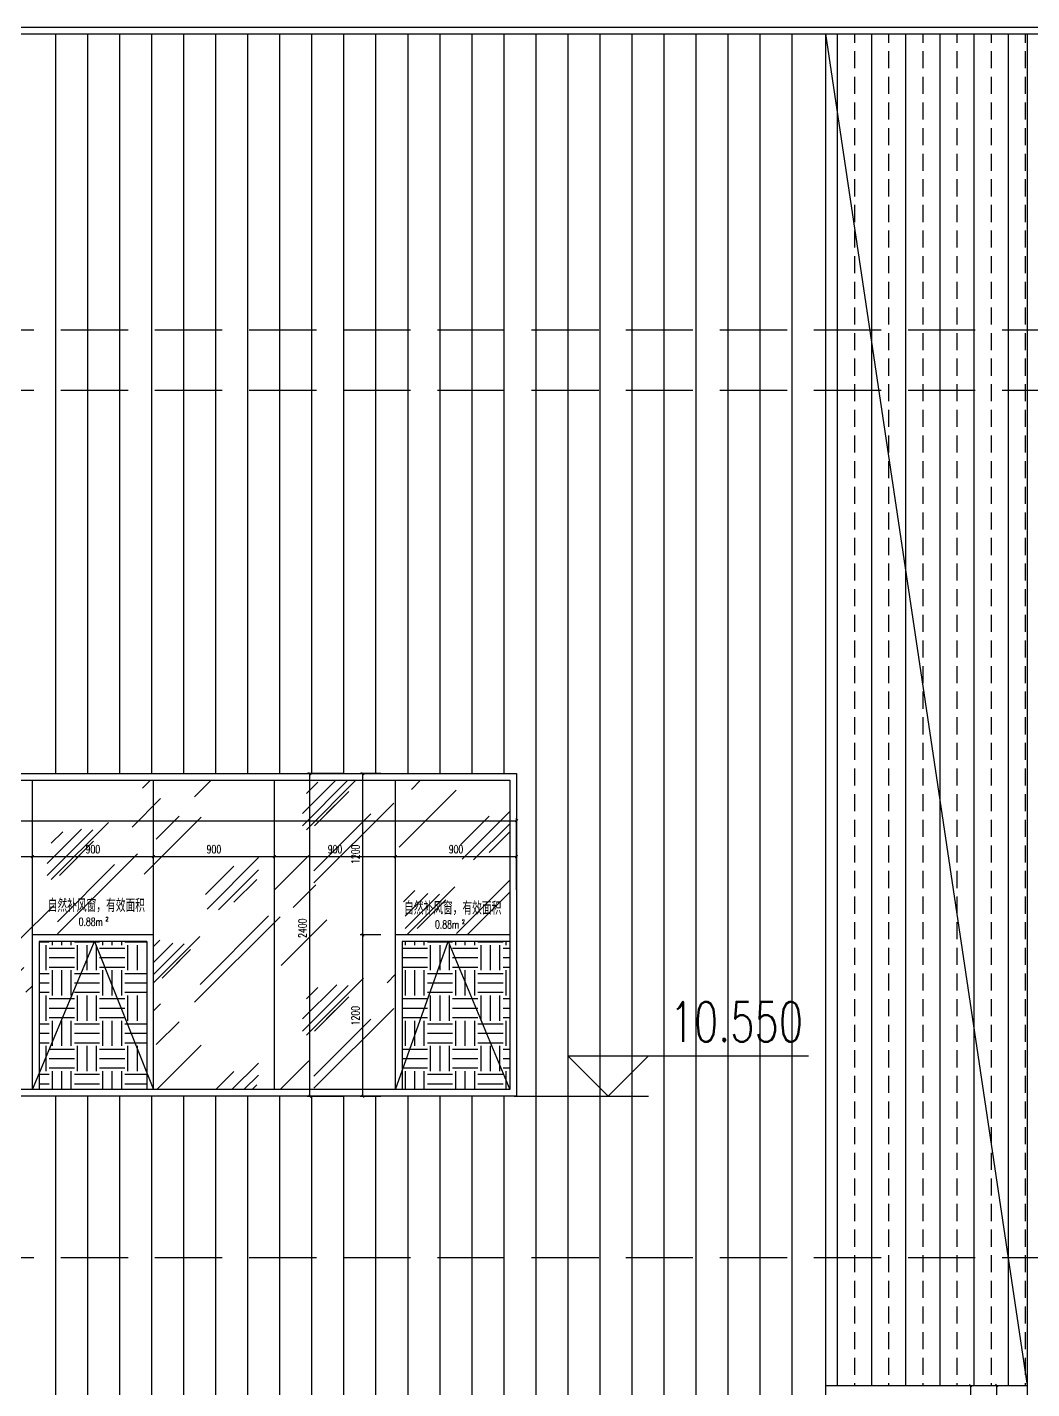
# Model space of a CAD drawing. Extents: x -2377130 to 293730, y -2 to 754590.
# Drawn here: x -165538 to -158069, y 525612 to 535737 of the extents above; entities that cross this region are included whole.
import ezdxf

# ---------------------------------------------------------------- set-up
doc = ezdxf.new("R2010")
doc.units = 0
doc.header["$LTSCALE"] = 1000
doc.header["$MEASUREMENT"] = 0
doc.linetypes.add('__DASH', pattern=[0.35, 0.25, -0.1])
doc.linetypes.add('DOTE', pattern=[2.42, 2, -0.2, 0.02, -0.2])
doc.layers.get('Defpoints').update_dxf_attribs({"color": 210})
for name, color, linetype in [('A-AXIS-DOTE', 14, 'DOTE'), ('A-HATCH-2', 251, 'Continuous'), ('A-LIN-V', 9, 'Continuous'), ('A-WINDOW', 140, 'Continuous'), ('A-门窗表显示尺寸', 160, 'Continuous'), ('AS-WALL', 40, 'Continuous'), ('DIM_ELEV', 3, 'Continuous'), ('PUB_TEXT', 7, 'Continuous'), ('SPACE_HATCH', 8, 'Continuous'), ('参考线', 8, 'Continuous')]:
    doc.layers.add(name, color=color, linetype=linetype)
doc.layers.add('A-WALL-HATCH', color=8, linetype='Continuous', lineweight=13)
doc.layers.add('A-加建区域', color=47, linetype='Continuous', plot=False)
doc.styles.add('_TCH_DIM', font='SIMPLEX', dxfattribs={"bigfont": 'GBCBIG'})
doc.styles.add('_TCH_DIM_T3', font='SIMPLEX', dxfattribs={"width": 0.705882, "bigfont": 'GBCBIG'})
doc.styles.add('_TCH_SPACE', font='SIMPLEX', dxfattribs={"height": 5, "bigfont": 'GBCBIG'})
doc.styles.add('A-DIM_T3', font='SIMPLEX', dxfattribs={"width": 0.705882, "bigfont": 'GBCBIG'})
doc.dimstyles.new('_TCH_ARCH&&20', dxfattribs={"dimtxt": 59.5, "dimasz": 20, "dimexe": 20, "dimexo": 20, "dimgap": 25.25, "dimtad": 1, "dimdec": 0, "dimzin": 0, "dimdsep": 46, "dimtxsty": '_TCH_DIM_T3', "dimblk": 'ARCHTICK', "dimcen": 0.09, "dimclrt": 7, "dimazin": 2, "dimtfac": 1, "dimtdec": 0, "dimtix": 1, "dimtmove": 2, "dimatfit": 3, "dimfxl": 0, "dimtolj": 1, "dimtzin": 0, "dimarcsym": 0})
doc.dimstyles.new('A-DIM&&20', dxfattribs={"dimtxt": 59.5, "dimasz": 20, "dimexe": 20, "dimexo": 20, "dimgap": 25.25, "dimtad": 1, "dimdec": 0, "dimzin": 0, "dimdsep": 46, "dimtxsty": 'A-DIM_T3', "dimblk": 'ARCHTICK', "dimcen": 0.09, "dimclrt": 7, "dimazin": 2, "dimtfac": 1, "dimtdec": 0, "dimtix": 1, "dimtmove": 2, "dimatfit": 3, "dimfxl": 0, "dimtolj": 1, "dimtzin": 0, "dimarcsym": 0})
pattern_1 = [(0, (-0.27, -13501.94), (187.5, 187.5), [187.5, -187.5]), (0, (-0.27, -13431.63), (187.5, 187.5), [187.5, -187.5]), (0, (-0.27, -13361.31), (187.5, 187.5), [187.5, -187.5]), (90, (23.17, -13337.88), (-187.5, 187.5), [187.5, -187.5]), (90, (93.48, -13337.88), (-187.5, 187.5), [187.5, -187.5]), (90, (163.8, -13337.88), (-187.5, 187.5), [187.5, -187.5])]

# ---------------------------------------------------------------- blocks, each defined once
blk = doc.blocks.new('_ArchTick')
at = {"color": 0, "linetype": 'ByBlock', "const_width": 0.4}
blk.add_lwpolyline([(-0.5, -0.5), (0.5, 0.5)], dxfattribs=at)
blk = doc.blocks.new('*D1247')
at = {"layer": 'A-门窗表显示尺寸', "color": 0, "lineweight": -2}
for p, q in [((-158673, 525637), (-158503, 525637)), ((-158523, 524537), (-158523, 525637)), ((-158673, 524537), (-158503, 524537))]:
    blk.add_line(p, q, dxfattribs=at)
at = {"layer": 'Defpoints', "color": 0}
for p in [(-158693, 525637), (-158523, 525637), (-158693, 524537)]:
    blk.add_point(p, dxfattribs=at)
at = {"layer": 'A-门窗表显示尺寸', "color": 0, "lineweight": -2, "xscale": 20, "yscale": 20, "zscale": 20}
for p, rotation in [((-158523, 525637), 90), ((-158523, 524537), 270)]:
    blk.add_blockref('_ArchTick', p, dxfattribs=dict(at, rotation=rotation))
at = {"layer": 'A-门窗表显示尺寸', "color": 7, "insert": (-158578, 525087), "char_height": 59.5, "attachment_point": 5, "rotation": 90, "style": '_TCH_DIM_T3'}
blk.add_mtext('\\A1;1100', dxfattribs=at)
blk = doc.blocks.new('*D1248')
at = {"layer": 'A-门窗表显示尺寸', "color": 0, "lineweight": -2}
for p, q in [((-158653, 525637), (-158309, 525637)), ((-158329, 517237), (-158329, 525637)), ((-158653, 517237), (-158309, 517237))]:
    blk.add_line(p, q, dxfattribs=at)
at = {"layer": 'Defpoints', "color": 0}
for p in [(-158673, 525637), (-158329, 525637), (-158673, 517237)]:
    blk.add_point(p, dxfattribs=at)
at = {"layer": 'A-门窗表显示尺寸', "color": 0, "lineweight": -2, "xscale": 20, "yscale": 20, "zscale": 20}
for p, rotation in [((-158329, 525637), 90), ((-158329, 517237), 270)]:
    blk.add_blockref('_ArchTick', p, dxfattribs=dict(at, rotation=rotation))
at = {"layer": 'A-门窗表显示尺寸', "color": 7, "insert": (-158384, 521437), "char_height": 59.5, "attachment_point": 5, "rotation": 90, "style": '_TCH_DIM_T3'}
blk.add_mtext('\\A1;8400', dxfattribs=at)
blk = doc.blocks.new('*D1424')
at = {"layer": 'A-门窗表显示尺寸', "color": 0, "lineweight": -2}
for p, q in [((-182800, 529589), (-182800, 529856)), ((-161900, 529589), (-161900, 529856)), ((-182800, 529836), (-161900, 529836))]:
    blk.add_line(p, q, dxfattribs=at)
at = {"layer": 'Defpoints', "color": 0}
for p in [(-161900, 529836), (-182800, 529569), (-161900, 529569)]:
    blk.add_point(p, dxfattribs=at)
at = {"layer": 'A-门窗表显示尺寸', "color": 0, "lineweight": -2, "xscale": 20, "yscale": 20, "zscale": 20, "rotation": 180}
blk.add_blockref('_ArchTick', (-182800, 529836), dxfattribs=at)
at = {"layer": 'A-门窗表显示尺寸', "color": 0, "lineweight": -2, "xscale": 20, "yscale": 20, "zscale": 20}
blk.add_blockref('_ArchTick', (-161900, 529836), dxfattribs=at)
at = {"layer": 'A-门窗表显示尺寸', "color": 7, "insert": (-172350, 529891), "char_height": 59.5, "attachment_point": 5, "style": 'A-DIM_T3'}
blk.add_mtext('\\A1;20900', dxfattribs=at)
blk = doc.blocks.new('*D1425')
at = {"layer": 'A-门窗表显示尺寸', "color": 0, "lineweight": -2}
for p, q in [((-162910, 528987), (-163063, 528987)), ((-163043, 527787), (-163043, 528987)), ((-162910, 527787), (-163063, 527787))]:
    blk.add_line(p, q, dxfattribs=at)
at = {"layer": 'Defpoints', "color": 0}
for p in [(-163043, 528987), (-162890, 528987), (-162890, 527787)]:
    blk.add_point(p, dxfattribs=at)
at = {"layer": 'A-门窗表显示尺寸', "color": 0, "lineweight": -2, "xscale": 20, "yscale": 20, "zscale": 20}
for p, rotation in [((-163043, 528987), 90), ((-163043, 527787), 270)]:
    blk.add_blockref('_ArchTick', p, dxfattribs=dict(at, rotation=rotation))
at = {"layer": 'A-门窗表显示尺寸', "color": 7, "insert": (-163098, 528387), "char_height": 59.5, "attachment_point": 5, "rotation": 90, "style": 'A-DIM_T3'}
blk.add_mtext('\\A1;1200', dxfattribs=at)
blk = doc.blocks.new('*D1426')
at = {"layer": 'A-门窗表显示尺寸', "color": 0, "lineweight": -2}
for p, q in [((-162910, 530187), (-163063, 530187)), ((-163043, 528987), (-163043, 530187)), ((-162910, 528987), (-163063, 528987))]:
    blk.add_line(p, q, dxfattribs=at)
at = {"layer": 'Defpoints', "color": 0}
for p in [(-163043, 530187), (-162890, 530187), (-162890, 528987)]:
    blk.add_point(p, dxfattribs=at)
at = {"layer": 'A-门窗表显示尺寸', "color": 0, "lineweight": -2, "xscale": 20, "yscale": 20, "zscale": 20}
for p, rotation in [((-163043, 530187), 90), ((-163043, 528987), 270)]:
    blk.add_blockref('_ArchTick', p, dxfattribs=dict(at, rotation=rotation))
at = {"layer": 'A-门窗表显示尺寸', "color": 7, "insert": (-163098, 529587), "char_height": 59.5, "attachment_point": 5, "rotation": 90, "style": 'A-DIM_T3'}
blk.add_mtext('\\A1;1200', dxfattribs=at)
blk = doc.blocks.new('*D1427')
at = {"layer": 'A-门窗表显示尺寸', "color": 0, "lineweight": -2}
for p, q in [((-162800, 529323), (-162800, 529590)), ((-162800, 529570), (-161900, 529570)), ((-161900, 529323), (-161900, 529590))]:
    blk.add_line(p, q, dxfattribs=at)
at = {"layer": 'Defpoints', "color": 0}
for p in [(-161900, 529570), (-162800, 529303), (-161900, 529303)]:
    blk.add_point(p, dxfattribs=at)
at = {"layer": 'A-门窗表显示尺寸', "color": 0, "lineweight": -2, "xscale": 20, "yscale": 20, "zscale": 20, "rotation": 180}
blk.add_blockref('_ArchTick', (-162800, 529570), dxfattribs=at)
at = {"layer": 'A-门窗表显示尺寸', "color": 0, "lineweight": -2, "xscale": 20, "yscale": 20, "zscale": 20}
blk.add_blockref('_ArchTick', (-161900, 529570), dxfattribs=at)
at = {"layer": 'A-门窗表显示尺寸', "color": 7, "insert": (-162350, 529625), "char_height": 59.5, "attachment_point": 5, "style": 'A-DIM_T3'}
blk.add_mtext('\\A1;900', dxfattribs=at)
blk = doc.blocks.new('*D1428')
at = {"layer": 'A-门窗表显示尺寸', "color": 0, "lineweight": -2}
for p, q in [((-163700, 529323), (-163700, 529590)), ((-163700, 529570), (-162800, 529570)), ((-162800, 529323), (-162800, 529590))]:
    blk.add_line(p, q, dxfattribs=at)
at = {"layer": 'Defpoints', "color": 0}
for p in [(-162800, 529570), (-163700, 529303), (-162800, 529303)]:
    blk.add_point(p, dxfattribs=at)
at = {"layer": 'A-门窗表显示尺寸', "color": 0, "lineweight": -2, "xscale": 20, "yscale": 20, "zscale": 20, "rotation": 180}
blk.add_blockref('_ArchTick', (-163700, 529570), dxfattribs=at)
at = {"layer": 'A-门窗表显示尺寸', "color": 0, "lineweight": -2, "xscale": 20, "yscale": 20, "zscale": 20}
blk.add_blockref('_ArchTick', (-162800, 529570), dxfattribs=at)
at = {"layer": 'A-门窗表显示尺寸', "color": 7, "insert": (-163250, 529625), "char_height": 59.5, "attachment_point": 5, "style": 'A-DIM_T3'}
blk.add_mtext('\\A1;900', dxfattribs=at)
blk = doc.blocks.new('*D1429')
at = {"layer": 'A-门窗表显示尺寸', "color": 0, "lineweight": -2}
for p, q in [((-164600, 529323), (-164600, 529590)), ((-164600, 529570), (-163700, 529570)), ((-163700, 529323), (-163700, 529590))]:
    blk.add_line(p, q, dxfattribs=at)
at = {"layer": 'Defpoints', "color": 0}
for p in [(-163700, 529570), (-164600, 529303), (-163700, 529303)]:
    blk.add_point(p, dxfattribs=at)
at = {"layer": 'A-门窗表显示尺寸', "color": 0, "lineweight": -2, "xscale": 20, "yscale": 20, "zscale": 20, "rotation": 180}
blk.add_blockref('_ArchTick', (-164600, 529570), dxfattribs=at)
at = {"layer": 'A-门窗表显示尺寸', "color": 0, "lineweight": -2, "xscale": 20, "yscale": 20, "zscale": 20}
blk.add_blockref('_ArchTick', (-163700, 529570), dxfattribs=at)
at = {"layer": 'A-门窗表显示尺寸', "color": 7, "insert": (-164150, 529625), "char_height": 59.5, "attachment_point": 5, "style": 'A-DIM_T3'}
blk.add_mtext('\\A1;900', dxfattribs=at)
blk = doc.blocks.new('*D1430')
at = {"layer": 'A-门窗表显示尺寸', "color": 0, "lineweight": -2}
for p, q in [((-165500, 529323), (-165500, 529590)), ((-165500, 529570), (-164600, 529570)), ((-164600, 529323), (-164600, 529590))]:
    blk.add_line(p, q, dxfattribs=at)
at = {"layer": 'Defpoints', "color": 0}
for p in [(-164600, 529570), (-165500, 529303), (-164600, 529303)]:
    blk.add_point(p, dxfattribs=at)
at = {"layer": 'A-门窗表显示尺寸', "color": 0, "lineweight": -2, "xscale": 20, "yscale": 20, "zscale": 20, "rotation": 180}
blk.add_blockref('_ArchTick', (-165500, 529570), dxfattribs=at)
at = {"layer": 'A-门窗表显示尺寸', "color": 0, "lineweight": -2, "xscale": 20, "yscale": 20, "zscale": 20}
blk.add_blockref('_ArchTick', (-164600, 529570), dxfattribs=at)
at = {"layer": 'A-门窗表显示尺寸', "color": 7, "insert": (-165050, 529625), "char_height": 59.5, "attachment_point": 5, "style": 'A-DIM_T3'}
blk.add_mtext('\\A1;900', dxfattribs=at)
blk = doc.blocks.new('*D1431')
at = {"layer": 'A-门窗表显示尺寸', "color": 0, "lineweight": -2}
for p, q in [((-166400, 529323), (-166400, 529590)), ((-166400, 529570), (-165500, 529570)), ((-165500, 529323), (-165500, 529590))]:
    blk.add_line(p, q, dxfattribs=at)
at = {"layer": 'Defpoints', "color": 0}
for p in [(-165500, 529570), (-166400, 529303), (-165500, 529303)]:
    blk.add_point(p, dxfattribs=at)
at = {"layer": 'A-门窗表显示尺寸', "color": 0, "lineweight": -2, "xscale": 20, "yscale": 20, "zscale": 20, "rotation": 180}
blk.add_blockref('_ArchTick', (-166400, 529570), dxfattribs=at)
at = {"layer": 'A-门窗表显示尺寸', "color": 0, "lineweight": -2, "xscale": 20, "yscale": 20, "zscale": 20}
blk.add_blockref('_ArchTick', (-165500, 529570), dxfattribs=at)
at = {"layer": 'A-门窗表显示尺寸', "color": 7, "insert": (-165950, 529625), "char_height": 59.5, "attachment_point": 5, "style": 'A-DIM_T3'}
blk.add_mtext('\\A1;900', dxfattribs=at)
blk = doc.blocks.new('*D1423')
at = {"layer": 'A-门窗表显示尺寸', "color": 0, "lineweight": -2}
for p, q in [((-163190, 530187), (-163457, 530187)), ((-163437, 527787), (-163437, 530187)), ((-163190, 527787), (-163457, 527787))]:
    blk.add_line(p, q, dxfattribs=at)
at = {"layer": 'Defpoints', "color": 0}
for p in [(-163437, 530187), (-163170, 530187), (-163170, 527787)]:
    blk.add_point(p, dxfattribs=at)
at = {"layer": 'A-门窗表显示尺寸', "color": 0, "lineweight": -2, "xscale": 20, "yscale": 20, "zscale": 20}
for p, rotation in [((-163437, 530187), 90), ((-163437, 527787), 270)]:
    blk.add_blockref('_ArchTick', p, dxfattribs=dict(at, rotation=rotation))
at = {"layer": 'A-门窗表显示尺寸', "color": 7, "insert": (-163492, 529037), "char_height": 59.5, "attachment_point": 5, "rotation": 90, "style": 'A-DIM_T3'}
blk.add_mtext('\\A1;2400', dxfattribs=at)

msp = doc.modelspace()

# ---------------------------------------------------------------- linework, layer by layer
at = {"layer": 'A-AXIS-DOTE', "color": 8, "linetype": '__DASH', "ltscale": 2}
for p, q in [((-252788.4, 535737.5), (-54309.8, 535737.5)), ((-252788.4, 533487.5), (-54309.8, 533487.5)), ((-252788.4, 533037.5), (-54309.8, 533037.5))]:
    msp.add_line(p, q, dxfattribs=at)
at = {"layer": 'A-HATCH-2', "color": 8, "linetype": 'Continuous'}
for p, q in [((-165326.2, 519637.5), (-165326.2, 535689.1)), ((-165088.1, 519637.5), (-165088.1, 535689.1)), ((-164850, 519637.5), (-164850, 535689)), ((-164611.9, 519637.5), (-164611.9, 535688.9)), ((-164373.7, 519637.5), (-164373.7, 535688.8)), ((-164135.6, 519637.5), (-164135.6, 535688.8)), ((-163897.5, 519637.5), (-163897.5, 535688.7)), ((-163659.4, 519637.5), (-163659.4, 535688.6)), ((-163421.2, 519637.5), (-163421.2, 535688.6)), ((-163183.1, 519637.5), (-163183.1, 535688.5)), ((-162945, 519637.5), (-162945, 535688.4)), ((-162706.9, 519637.5), (-162706.9, 535688.3)), ((-162468.7, 519637.5), (-162468.7, 535688.3)), ((-162230.6, 519637.5), (-162230.6, 535688.2)), ((-161992.5, 519637.5), (-161992.5, 535688.1)), ((-161754.4, 517237.5), (-161754.4, 535688.1)), ((-161516.2, 517237.5), (-161516.2, 535688)), ((-161278.1, 517237.5), (-161278.1, 535687.9)), ((-161040, 517237.5), (-161040, 535687.9)), ((-160801.9, 517237.5), (-160801.9, 535687.8)), ((-160563.7, 517237.5), (-160563.7, 535687.7)), ((-160325.6, 517237.5), (-160325.6, 535687.6)), ((-160087.5, 517237.5), (-160087.5, 535687.6)), ((-159849.4, 517237.5), (-159849.4, 535687.5)), ((-159512, 525637.5), (-159512, 535687.5)), ((-159385, 535622.5), (-159385, 535687.5)), ((-159258, 525637.5), (-159258, 535687.5)), ((-159131, 535622.5), (-159131, 535687.5)), ((-159004, 525637.5), (-159004, 535687.5)), ((-158877, 535622.5), (-158877, 535687.5)), ((-158750, 525637.5), (-158750, 535687.5)), ((-158623, 535622.5), (-158623, 535687.5)), ((-158496, 525637.5), (-158496, 535687.5)), ((-158369, 535622.5), (-158369, 535687.5)), ((-158242, 525637.5), (-158242, 535687.5)), ((-158115, 535622.5), (-158115, 535687.5)), ((-159385, 535432), (-159385, 535559)), ((-159131, 535432), (-159131, 535559)), ((-158877, 535432), (-158877, 535559)), ((-158623, 535432), (-158623, 535559)), ((-158369, 535432), (-158369, 535559)), ((-158115, 535432), (-158115, 535559)), ((-159385, 535241.5), (-159385, 535368.5)), ((-159131, 535241.5), (-159131, 535368.5)), ((-158877, 535241.5), (-158877, 535368.5)), ((-158623, 535241.5), (-158623, 535368.5)), ((-158369, 535241.5), (-158369, 535368.5)), ((-158115, 535241.5), (-158115, 535368.5)), ((-159385, 535051), (-159385, 535178)), ((-159131, 535051), (-159131, 535178)), ((-158877, 535051), (-158877, 535178)), ((-158623, 535051), (-158623, 535178)), ((-158369, 535051), (-158369, 535178)), ((-158115, 535051), (-158115, 535178)), ((-159385, 534860.5), (-159385, 534987.5)), ((-159131, 534860.5), (-159131, 534987.5)), ((-158877, 534860.5), (-158877, 534987.5)), ((-158623, 534860.5), (-158623, 534987.5)), ((-158369, 534860.5), (-158369, 534987.5)), ((-158115, 534860.5), (-158115, 534987.5)), ((-159385, 534670), (-159385, 534797)), ((-159131, 534670), (-159131, 534797)), ((-158877, 534670), (-158877, 534797)), ((-158623, 534670), (-158623, 534797)), ((-158369, 534670), (-158369, 534797)), ((-158115, 534670), (-158115, 534797)), ((-159385, 534479.5), (-159385, 534606.5)), ((-159131, 534479.5), (-159131, 534606.5)), ((-158877, 534479.5), (-158877, 534606.5)), ((-158623, 534479.5), (-158623, 534606.5)), ((-158369, 534479.5), (-158369, 534606.5)), ((-158115, 534479.5), (-158115, 534606.5)), ((-159385, 534289), (-159385, 534416)), ((-159131, 534289), (-159131, 534416)), ((-158877, 534289), (-158877, 534416)), ((-158623, 534289), (-158623, 534416)), ((-158369, 534289), (-158369, 534416)), ((-158115, 534289), (-158115, 534416)), ((-159385, 534098.5), (-159385, 534225.5)), ((-159131, 534098.5), (-159131, 534225.5)), ((-158877, 534098.5), (-158877, 534225.5)), ((-158623, 534098.5), (-158623, 534225.5)), ((-158369, 534098.5), (-158369, 534225.5)), ((-158115, 534098.5), (-158115, 534225.5)), ((-159385, 533908), (-159385, 534035)), ((-159131, 533908), (-159131, 534035)), ((-158877, 533908), (-158877, 534035)), ((-158623, 533908), (-158623, 534035)), ((-158369, 533908), (-158369, 534035)), ((-158115, 533908), (-158115, 534035)), ((-159385, 533717.5), (-159385, 533844.5)), ((-159131, 533717.5), (-159131, 533844.5)), ((-158877, 533717.5), (-158877, 533844.5)), ((-158623, 533717.5), (-158623, 533844.5)), ((-158369, 533717.5), (-158369, 533844.5)), ((-158115, 533717.5), (-158115, 533844.5)), ((-159385, 533527), (-159385, 533654)), ((-159131, 533527), (-159131, 533654)), ((-158877, 533527), (-158877, 533654)), ((-158623, 533527), (-158623, 533654)), ((-158369, 533527), (-158369, 533654)), ((-158115, 533527), (-158115, 533654)), ((-159385, 533336.5), (-159385, 533463.5)), ((-159131, 533336.5), (-159131, 533463.5)), ((-158877, 533336.5), (-158877, 533463.5)), ((-158623, 533336.5), (-158623, 533463.5)), ((-158369, 533336.5), (-158369, 533463.5)), ((-158115, 533336.5), (-158115, 533463.5)), ((-159385, 533146), (-159385, 533273)), ((-159131, 533146), (-159131, 533273)), ((-158877, 533146), (-158877, 533273)), ((-158623, 533146), (-158623, 533273)), ((-158369, 533146), (-158369, 533273)), ((-158115, 533146), (-158115, 533273)), ((-159385, 532955.5), (-159385, 533082.5)), ((-159131, 532955.5), (-159131, 533082.5)), ((-158877, 532955.5), (-158877, 533082.5)), ((-158623, 532955.5), (-158623, 533082.5)), ((-158369, 532955.5), (-158369, 533082.5)), ((-158115, 532955.5), (-158115, 533082.5)), ((-159385, 532765), (-159385, 532892)), ((-159131, 532765), (-159131, 532892)), ((-158877, 532765), (-158877, 532892)), ((-158623, 532765), (-158623, 532892)), ((-158369, 532765), (-158369, 532892)), ((-158115, 532765), (-158115, 532892)), ((-159385, 532574.5), (-159385, 532701.5)), ((-159131, 532574.5), (-159131, 532701.5)), ((-158877, 532574.5), (-158877, 532701.5)), ((-158623, 532574.5), (-158623, 532701.5)), ((-158369, 532574.5), (-158369, 532701.5)), ((-158115, 532574.5), (-158115, 532701.5)), ((-159385, 532384), (-159385, 532511)), ((-159131, 532384), (-159131, 532511)), ((-158877, 532384), (-158877, 532511)), ((-158623, 532384), (-158623, 532511)), ((-158369, 532384), (-158369, 532511)), ((-158115, 532384), (-158115, 532511)), ((-159385, 532193.5), (-159385, 532320.5)), ((-159131, 532193.5), (-159131, 532320.5)), ((-158877, 532193.5), (-158877, 532320.5)), ((-158623, 532193.5), (-158623, 532320.5)), ((-158369, 532193.5), (-158369, 532320.5)), ((-158115, 532193.5), (-158115, 532320.5)), ((-159385, 532003), (-159385, 532130)), ((-159131, 532003), (-159131, 532130)), ((-158877, 532003), (-158877, 532130)), ((-158623, 532003), (-158623, 532130)), ((-158369, 532003), (-158369, 532130)), ((-158115, 532003), (-158115, 532130)), ((-159385, 531812.5), (-159385, 531939.5)), ((-159131, 531812.5), (-159131, 531939.5)), ((-158877, 531812.5), (-158877, 531939.5)), ((-158623, 531812.5), (-158623, 531939.5)), ((-158369, 531812.5), (-158369, 531939.5)), ((-158115, 531812.5), (-158115, 531939.5)), ((-159385, 531622), (-159385, 531749)), ((-159131, 531622), (-159131, 531749)), ((-158877, 531622), (-158877, 531749)), ((-158623, 531622), (-158623, 531749)), ((-158369, 531622), (-158369, 531749)), ((-158115, 531622), (-158115, 531749)), ((-159385, 531431.5), (-159385, 531558.5)), ((-159131, 531431.5), (-159131, 531558.5)), ((-158877, 531431.5), (-158877, 531558.5)), ((-158623, 531431.5), (-158623, 531558.5)), ((-158369, 531431.5), (-158369, 531558.5)), ((-158115, 531431.5), (-158115, 531558.5)), ((-159385, 531241), (-159385, 531368)), ((-159131, 531241), (-159131, 531368)), ((-158877, 531241), (-158877, 531368)), ((-158623, 531241), (-158623, 531368)), ((-158369, 531241), (-158369, 531368)), ((-158115, 531241), (-158115, 531368)), ((-159385, 531050.5), (-159385, 531177.5)), ((-159131, 531050.5), (-159131, 531177.5)), ((-158877, 531050.5), (-158877, 531177.5)), ((-158623, 531050.5), (-158623, 531177.5)), ((-158369, 531050.5), (-158369, 531177.5)), ((-158115, 531050.5), (-158115, 531177.5)), ((-159385, 530860), (-159385, 530987)), ((-159131, 530860), (-159131, 530987)), ((-158877, 530860), (-158877, 530987)), ((-158623, 530860), (-158623, 530987)), ((-158369, 530860), (-158369, 530987)), ((-158115, 530860), (-158115, 530987)), ((-159385, 530669.5), (-159385, 530796.5)), ((-159131, 530669.5), (-159131, 530796.5)), ((-158877, 530669.5), (-158877, 530796.5)), ((-158623, 530669.5), (-158623, 530796.5)), ((-158369, 530669.5), (-158369, 530796.5)), ((-158115, 530669.5), (-158115, 530796.5)), ((-159385, 530479), (-159385, 530606)), ((-159131, 530479), (-159131, 530606)), ((-158877, 530479), (-158877, 530606)), ((-158623, 530479), (-158623, 530606)), ((-158369, 530479), (-158369, 530606)), ((-158115, 530479), (-158115, 530606)), ((-159385, 530288.5), (-159385, 530415.5)), ((-159131, 530288.5), (-159131, 530415.5)), ((-158877, 530288.5), (-158877, 530415.5)), ((-158623, 530288.5), (-158623, 530415.5)), ((-158369, 530288.5), (-158369, 530415.5)), ((-158115, 530288.5), (-158115, 530415.5)), ((-159385, 530098), (-159385, 530225)), ((-159131, 530098), (-159131, 530225)), ((-158877, 530098), (-158877, 530225)), ((-158623, 530098), (-158623, 530225)), ((-158369, 530098), (-158369, 530225)), ((-158115, 530098), (-158115, 530225)), ((-159385, 529907.5), (-159385, 530034.5)), ((-159131, 529907.5), (-159131, 530034.5)), ((-158877, 529907.5), (-158877, 530034.5)), ((-158623, 529907.5), (-158623, 530034.5)), ((-158369, 529907.5), (-158369, 530034.5)), ((-158115, 529907.5), (-158115, 530034.5)), ((-159385, 529717), (-159385, 529844)), ((-159131, 529717), (-159131, 529844)), ((-158877, 529717), (-158877, 529844)), ((-158623, 529717), (-158623, 529844)), ((-158369, 529717), (-158369, 529844)), ((-158115, 529717), (-158115, 529844)), ((-159385, 529526.5), (-159385, 529653.5)), ((-159131, 529526.5), (-159131, 529653.5)), ((-158877, 529526.5), (-158877, 529653.5)), ((-158623, 529526.5), (-158623, 529653.5)), ((-158369, 529526.5), (-158369, 529653.5)), ((-158115, 529526.5), (-158115, 529653.5)), ((-159385, 529336), (-159385, 529463)), ((-159131, 529336), (-159131, 529463)), ((-158877, 529336), (-158877, 529463)), ((-158623, 529336), (-158623, 529463)), ((-158369, 529336), (-158369, 529463)), ((-158115, 529336), (-158115, 529463)), ((-159385, 529145.5), (-159385, 529272.5)), ((-159131, 529145.5), (-159131, 529272.5)), ((-158877, 529145.5), (-158877, 529272.5)), ((-158623, 529145.5), (-158623, 529272.5)), ((-158369, 529145.5), (-158369, 529272.5)), ((-158115, 529145.5), (-158115, 529272.5)), ((-159385, 528955), (-159385, 529082)), ((-159131, 528955), (-159131, 529082)), ((-158877, 528955), (-158877, 529082)), ((-158623, 528955), (-158623, 529082)), ((-158369, 528955), (-158369, 529082)), ((-158115, 528955), (-158115, 529082)), ((-159385, 528764.5), (-159385, 528891.5)), ((-159131, 528764.5), (-159131, 528891.5)), ((-158877, 528764.5), (-158877, 528891.5)), ((-158623, 528764.5), (-158623, 528891.5)), ((-158369, 528764.5), (-158369, 528891.5)), ((-158115, 528764.5), (-158115, 528891.5)), ((-159385, 528574), (-159385, 528701)), ((-159131, 528574), (-159131, 528701)), ((-158877, 528574), (-158877, 528701)), ((-158623, 528574), (-158623, 528701)), ((-158369, 528574), (-158369, 528701)), ((-158115, 528574), (-158115, 528701)), ((-159385, 528383.5), (-159385, 528510.5)), ((-159131, 528383.5), (-159131, 528510.5)), ((-158877, 528383.5), (-158877, 528510.5)), ((-158623, 528383.5), (-158623, 528510.5)), ((-158369, 528383.5), (-158369, 528510.5)), ((-158115, 528383.5), (-158115, 528510.5)), ((-159385, 528193), (-159385, 528320)), ((-159131, 528193), (-159131, 528320)), ((-158877, 528193), (-158877, 528320)), ((-158623, 528193), (-158623, 528320)), ((-158369, 528193), (-158369, 528320)), ((-158115, 528193), (-158115, 528320)), ((-159385, 528002.5), (-159385, 528129.5)), ((-159131, 528002.5), (-159131, 528129.5)), ((-158877, 528002.5), (-158877, 528129.5)), ((-158623, 528002.5), (-158623, 528129.5)), ((-158369, 528002.5), (-158369, 528129.5)), ((-158115, 528002.5), (-158115, 528129.5)), ((-159385, 527812), (-159385, 527939)), ((-159131, 527812), (-159131, 527939)), ((-158877, 527812), (-158877, 527939)), ((-158623, 527812), (-158623, 527939)), ((-158369, 527812), (-158369, 527939)), ((-158115, 527812), (-158115, 527939)), ((-159385, 527621.5), (-159385, 527748.5)), ((-159131, 527621.5), (-159131, 527748.5)), ((-158877, 527621.5), (-158877, 527748.5)), ((-158623, 527621.5), (-158623, 527748.5)), ((-158369, 527621.5), (-158369, 527748.5)), ((-158115, 527621.5), (-158115, 527748.5)), ((-159385, 527431), (-159385, 527558)), ((-159131, 527431), (-159131, 527558)), ((-158877, 527431), (-158877, 527558)), ((-158623, 527431), (-158623, 527558)), ((-158369, 527431), (-158369, 527558)), ((-158115, 527431), (-158115, 527558)), ((-159385, 527240.5), (-159385, 527367.5)), ((-159131, 527240.5), (-159131, 527367.5)), ((-158877, 527240.5), (-158877, 527367.5)), ((-158623, 527240.5), (-158623, 527367.5)), ((-158369, 527240.5), (-158369, 527367.5)), ((-158115, 527240.5), (-158115, 527367.5)), ((-159385, 527050), (-159385, 527177)), ((-159131, 527050), (-159131, 527177)), ((-158877, 527050), (-158877, 527177)), ((-158623, 527050), (-158623, 527177)), ((-158369, 527050), (-158369, 527177)), ((-158115, 527050), (-158115, 527177)), ((-159385, 526859.5), (-159385, 526986.5)), ((-159131, 526859.5), (-159131, 526986.5)), ((-158877, 526859.5), (-158877, 526986.5)), ((-158623, 526859.5), (-158623, 526986.5)), ((-158369, 526859.5), (-158369, 526986.5)), ((-158115, 526859.5), (-158115, 526986.5)), ((-159385, 526669), (-159385, 526796)), ((-159131, 526669), (-159131, 526796)), ((-158877, 526669), (-158877, 526796)), ((-158623, 526669), (-158623, 526796)), ((-158369, 526669), (-158369, 526796)), ((-158115, 526669), (-158115, 526796)), ((-159385, 526478.5), (-159385, 526605.5)), ((-159131, 526478.5), (-159131, 526605.5)), ((-158877, 526478.5), (-158877, 526605.5)), ((-158623, 526478.5), (-158623, 526605.5)), ((-158369, 526478.5), (-158369, 526605.5)), ((-158115, 526478.5), (-158115, 526605.5)), ((-159385, 526288), (-159385, 526415)), ((-159131, 526288), (-159131, 526415)), ((-158877, 526288), (-158877, 526415)), ((-158623, 526288), (-158623, 526415)), ((-158369, 526288), (-158369, 526415)), ((-158115, 526288), (-158115, 526415)), ((-159385, 526097.5), (-159385, 526224.5)), ((-159131, 526097.5), (-159131, 526224.5)), ((-158877, 526097.5), (-158877, 526224.5)), ((-158623, 526097.5), (-158623, 526224.5)), ((-158369, 526097.5), (-158369, 526224.5)), ((-158115, 526097.5), (-158115, 526224.5)), ((-159385, 525907), (-159385, 526034)), ((-159131, 525907), (-159131, 526034)), ((-158877, 525907), (-158877, 526034)), ((-158623, 525907), (-158623, 526034)), ((-158369, 525907), (-158369, 526034)), ((-158115, 525907), (-158115, 526034)), ((-159385, 525716.5), (-159385, 525843.5)), ((-159131, 525716.5), (-159131, 525843.5)), ((-158877, 525716.5), (-158877, 525843.5)), ((-158623, 525716.5), (-158623, 525843.5)), ((-158369, 525716.5), (-158369, 525843.5)), ((-158115, 525716.5), (-158115, 525843.5)), ((-159385, 525637.5), (-159385, 525653)), ((-159131, 525637.5), (-159131, 525653)), ((-158877, 525637.5), (-158877, 525653)), ((-158623, 525637.5), (-158623, 525653)), ((-158369, 525637.5), (-158369, 525653)), ((-158115, 525637.5), (-158115, 525653))]:
    msp.add_line(p, q, dxfattribs=at)
at = {"layer": 'A-LIN-V', "color": 8}
for p, q in [((-246199.3, 535737.5), (-60499.3, 535737.5)), ((-246199.3, 535687.5), (-60499.3, 535687.5)), ((-159599.3, 525637.5), (-159599.3, 535687.5)), ((-158099.3, 525637.5), (-158099.3, 535687.5)), ((-159599.3, 525637.5), (-158099.3, 525637.5))]:
    msp.add_line(p, q, dxfattribs=at)
at = {"layer": 'A-WINDOW', "color": 8}
for p, q in [((-159599.3, 520117.5), (-159599.3, 525637.5)), ((-159599.3, 525637.5), (-158099.3, 525637.5)), ((-158099.3, 520117.5), (-158099.3, 525637.5))]:
    msp.add_line(p, q, dxfattribs=at)
at = {"layer": 'A-加建区域', "color": 8, "linetype": '__DASH', "ltscale": 2}
msp.add_line((-252788.4, 526587.5), (-54309.8, 526587.5), dxfattribs=at)
at = {"layer": 'AS-WALL', "color": 8}
msp.add_line((-158099.3, 525637.5), (-159599.3, 535687.5), dxfattribs=at)
at = {"layer": 'DIM_ELEV', "color": 8}
for p, q in [((-161218, 527787.5), (-161518, 528087.5)), ((-161518, 528087.5), (-159730, 528087.5)), ((-161218, 527787.5), (-160918, 528087.5))]:
    msp.add_line(p, q, dxfattribs=at)

# ---------------------------------------------------------------- texts
at = {"layer": 'PUB_TEXT', "color": 8, "style": '_TCH_DIM', "width": 0.705882}
msp.add_text('10.550', height=297.5, dxfattribs=at).set_placement((-160760, 528192.5))

# ---------------------------------------------------------------- dimensions: what is measured, and where the dimension line sits
at = {"layer": 'A-门窗表显示尺寸', "color": 8}
for p1, p2, distance, picture, middle in [((-158693.3, 524537.5), (-158693.3, 525637.5), -170, '*D1247', (-158578.3, 525087.5)), ((-158673.3, 517237.5), (-158673.3, 525637.5), -344.3, '*D1248', (-158383.9, 521437.5))]:
    dim = msp.add_aligned_dim(p1=p1, p2=p2, distance=distance, dimstyle='_TCH_ARCH&&20', dxfattribs=at)
    dim.commit()
    dim.dimension.update_dxf_attribs({"geometry": picture, "text_midpoint": middle})

# ---------------------------------------------------------------- next in the draw order: wipeouts: each hides what was drawn before it
at = {"color": 8}
msp.add_wipeout([(-182799.6, 527787.5), (-161899.6, 527787.5), (-161899.6, 530187.5), (-182799.6, 530187.5)], dxfattribs=at).dxf.layer = '参考线'

# ---------------------------------------------------------------- next in the draw order: hatches: boundary and pattern name
at = {"layer": 'A-WALL-HATCH'}
h = msp.add_hatch(dxfattribs=at)
h.set_pattern_fill('玻璃2', color=8, scale=100, angle=180)
h.set_pattern_definition([(45, (1223512.1, 10610), (0, 1527.35065), [600, -360, 600, -360, 240, -523.2816]), (45, (1223482.1, 10640), (0, 1527.35065), [480, -600, 360, -360, 420, -463.2816]), (45, (1223482.1, 10730), (0, 1527.35065), [360, -720, 240, -360, 540, -463.2816]), (45, (1223572.1, 10640), (0, 1527.35065), [360, -720, 300, -1303.2815]), (45, (1223662.1, 10730), (0, 1527.35065), [180, -900, 120, -1483.2815]), (45, (1223512.1, 10880), (0, 1527.35065), [120, -900, 120, -480, 300, -763.2816]), (45, (1224052.1, 10790), (0, 1527.35065), [600, -900, 720, -475.2816]), (45, (1224052.1, 10700), (0, 1527.35065), [840, -600, 900, -355.2816]), (45, (1224202.1, 10820), (0, -1697.0563), [600, -840, 480, -763.2816]), (45, (1224112.1, 11000), (0, 1527.35065), [300, -1200, 360, -823.2816]), (45, (1224292.1, 10910), (0, 1527.35065), [240, -1200, 240, -1003.2815])])
h.paths.add_polyline_path([(-177399.6, 527837.5), (-177399.6, 528987.5), (-177249.6, 528987.5), (-177249.6, 530137.5), (-182749.6, 530137.5), (-182749.6, 528987.5), (-181899.6, 528987.5), (-181899.6, 527837.5), (-180099.6, 527837.5), (-180099.6, 528987.5), (-179199.6, 528987.5), (-179199.6, 527837.5)])
h.paths.add_polyline_path([(-168199.6, 527837.5), (-168199.6, 528987.5), (-168249.6, 528987.5), (-168249.6, 530137.5), (-171949.6, 530137.5), (-171949.6, 528987.5), (-172749.6, 528987.5), (-172749.6, 530137.5), (-176449.6, 530137.5), (-176449.6, 528987.5), (-176499.6, 528987.5), (-176499.6, 527837.5), (-174699.6, 527837.5), (-174699.6, 528987.5), (-173799.6, 528987.5), (-173799.6, 527837.5), (-170899.6, 527837.5), (-170899.6, 528987.5), (-169999.6, 528987.5), (-169999.6, 527837.5)])
h.paths.add_polyline_path([(-162799.6, 527837.5), (-162799.6, 528987.5), (-161949.6, 528987.5), (-161949.6, 530137.5), (-167449.6, 530137.5), (-167449.6, 528987.5), (-167299.6, 528987.5), (-167299.6, 527837.5), (-165499.6, 527837.5), (-165499.6, 528987.5), (-164599.6, 528987.5), (-164599.6, 527837.5)])
at = {"layer": 'SPACE_HATCH'}
h = msp.add_hatch(dxfattribs=at)
h.set_pattern_fill('土壤', color=8, scale=50, style=0)
h.set_pattern_definition(pattern_1)
h.paths.add_polyline_path([(-164649.6, 528937.5), (-165449.6, 528937.5), (-165449.6, 527837.5), (-164649.6, 527837.5)])
h = msp.add_hatch(dxfattribs=at)
h.set_pattern_fill('土壤', color=8, scale=50, style=0)
h.set_pattern_definition(pattern_1)
h.paths.add_polyline_path([(-161949.6, 528937.5), (-162749.6, 528937.5), (-162749.6, 527837.5), (-161949.6, 527837.5)])

# ---------------------------------------------------------------- next in the draw order: linework, layer by layer
at = {"layer": 'A-WINDOW', "color": 8}
for p, q in [((-165499.6, 527837.5), (-165499.6, 530137.5)), ((-164599.6, 527837.5), (-164599.6, 530137.5)), ((-163699.6, 527837.5), (-163699.6, 530137.5)), ((-162799.6, 527837.5), (-162799.6, 530137.5)), ((-164599.6, 528987.5), (-165499.6, 528987.5)), ((-164649.6, 528937.5), (-165449.6, 528937.5)), ((-165449.6, 528937.5), (-165449.6, 527837.5)), ((-164649.6, 528937.5), (-164649.6, 527837.5)), ((-161949.6, 528987.5), (-162799.6, 528987.5)), ((-161949.6, 528937.5), (-162749.6, 528937.5)), ((-162749.6, 528937.5), (-162749.6, 527837.5))]:
    msp.add_line(p, q, dxfattribs=at)
for points in [[(-161899.6, 527787.5), (-182799.6, 527787.5), (-182799.6, 530187.5), (-161899.6, 530187.5)], [(-161949.6, 527837.5), (-182749.6, 527837.5), (-182749.6, 530137.5), (-161949.6, 530137.5)]]:
    msp.add_lwpolyline(points, close=True, dxfattribs=at)
for points in [[(-165499.6, 527837.5), (-165038.9, 528937.5), (-164599.6, 527837.5)], [(-162799.6, 527837.5), (-162408.9, 528937.5), (-161949.6, 527837.5)]]:
    msp.add_lwpolyline(points, dxfattribs=at)
at = {"layer": 'DIM_ELEV', "color": 8}
msp.add_line((-161918, 527787.5), (-160918, 527787.5), dxfattribs=at)

# ---------------------------------------------------------------- next in the draw order: texts
at = {"layer": 'A-加建区域', "color": 8, "style": '_TCH_SPACE'}
for p in [(-165386.4, 529158.1), (-162736.4, 529138.1)]:
    msp.add_text('自然补风窗，有效面积', height=96.45, dxfattribs=at).set_placement(p)
at = {"layer": 'A-加建区域', "color": 8, "style": '_TCH_SPACE', "width": 0.705882}
for s, height, p in [('0.88m', 59.5, (-165156.2, 529055.7)), ('2', 29.8, (-164956.2, 529090.7)), ('0.88m', 59.5, (-162506.2, 529035.7)), ('2', 29.8, (-162306.2, 529070.7))]:
    msp.add_text(s, height=height, dxfattribs=at).set_placement(p)

# ---------------------------------------------------------------- next in the draw order: dimensions: what is measured, and where the dimension line sits
at = {"layer": 'A-门窗表显示尺寸', "color": 8}
dim = msp.add_linear_dim(base=(-163437, 530187.5), p1=(-163169.6, 527787.5), p2=(-163169.6, 530187.5), angle=90, dimstyle='A-DIM&&20', dxfattribs=at)
dim.commit()
dim.dimension.update_dxf_attribs({"geometry": '*D1423', "text_midpoint": (-163492, 529037.5), "dimtype": 161})
for p1, p2, distance, picture, middle in [((-162889.6, 528987.5), (-162889.6, 530187.5), 153.7, '*D1426', (-163098.3, 529587.5)), ((-182799.6, 529568.7), (-161899.6, 529568.7), 267.5, '*D1424', (-172349.6, 529891.1)), ((-166399.6, 529302.5), (-165499.6, 529302.5), 267.5, '*D1431', (-165949.6, 529625)), ((-165499.6, 529302.5), (-164599.6, 529302.5), 267.5, '*D1430', (-165049.6, 529625)), ((-164599.6, 529302.5), (-163699.6, 529302.5), 267.5, '*D1429', (-164149.6, 529625)), ((-163699.6, 529302.5), (-162799.6, 529302.5), 267.5, '*D1428', (-163249.6, 529625)), ((-162799.6, 529302.5), (-161899.6, 529302.5), 267.5, '*D1427', (-162349.6, 529625)), ((-162889.6, 527787.5), (-162889.6, 528987.5), 153.7, '*D1425', (-163098.3, 528387.5))]:
    dim = msp.add_aligned_dim(p1=p1, p2=p2, distance=distance, dimstyle='A-DIM&&20', dxfattribs=at)
    dim.commit()
    dim.dimension.update_dxf_attribs({"geometry": picture, "text_midpoint": middle})

doc.saveas('drawing.dxf')
